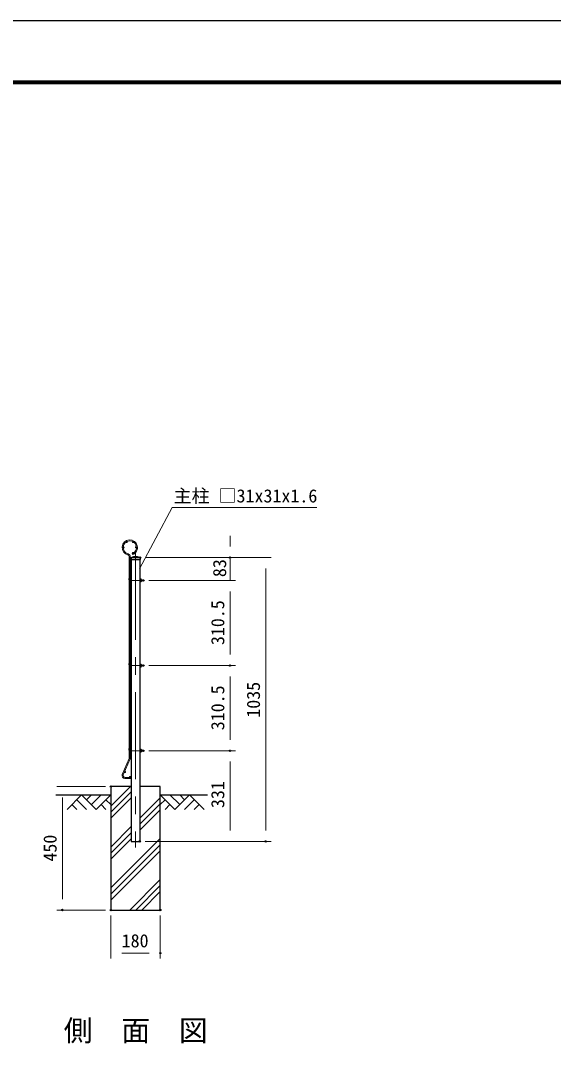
# Model space of a CAD drawing. Units: millimetres, scale not verified. Extents: x -4200 to 4200, y -2970 to 2970.
# Drawn here: x -100 to 1842, y -771 to 2970 of the extents above; entities that cross this region are included whole.
import ezdxf
from ezdxf.enums import TextEntityAlignment as Align

# ---------------------------------------------------------------- set-up
doc = ezdxf.new("R2010")
doc.units = ezdxf.units.MM
doc.header["$LTSCALE"] = 10
doc.header["$PDMODE"] = 32
doc.header["$PDSIZE"] = 5
doc.linetypes.add('USER1', pattern=[50.8, 31.75, -6.35, 6.35, -6.35])
for name, color, linetype, lineweight in [('0-0_D-TTL-TXT', 7, 'Continuous', 25), ('0-2_D-STR4', 7, 'Continuous', 25), ('0-3_D-STR-DIM', 7, 'Continuous', 13), ('0-4_D-STR3', 3, 'Continuous', 13), ('0-5_D-BMK', 2, 'USER1', 13), ('0-6_D-STR1', 1, 'Continuous', 25), ('0-7_D-STR2', 7, 'Continuous', 13), ('0-8_D-DCR-HCH', 7, 'Continuous', 13), ('0-B_D-STR-TXT', 7, 'Continuous', 13), ('0-C_D-TTL', 7, 'Continuous', 25)]:
    doc.layers.add(name, color=color, linetype=linetype, lineweight=lineweight)
doc.layers.add('0-A_Defpoints', color=7, linetype='Continuous')
doc.styles.add('ＭＳ ゴシック', font='')
doc.styles.get('ＭＳ ゴシック').set_extended_font_data('MS Gothic')

msp = doc.modelspace()

# ---------------------------------------------------------------- linework, layer by layer
at = {"layer": '0-2_D-STR4'}
for p, q in [((29.37, 146.38), (229.37, 146.38)), ((409.37, 146.38), (581.9, 146.38))]:
    msp.add_line(p, q, dxfattribs=at)
msp.add_lwpolyline([(303.87, 176.38), (229.37, 176.38), (229.37, -273.62), (409.37, -273.62), (409.37, 176.38), (334.87, 176.38)], dxfattribs=at)
at = {"layer": '0-3_D-STR-DIM'}
for p, q in [((664.06, 1051.38), (664.06, 1091.38)), ((355.87, 1011.38), (684.06, 1011.38)), ((355.87, 1011.38), (814.06, 1011.38)), ((664.06, 928.38), (664.06, 1011.38)), ((794.06, 971.38), (794.06, 16.38)), ((368.2, 928.38), (684.06, 928.38)), ((368.2, 928.38), (684.06, 928.38)), ((664.06, 888.38), (664.06, 848.38)), ((664.06, 888.38), (664.06, 657.88)), ((368.2, 617.88), (684.06, 617.88)), ((368.2, 617.88), (684.06, 617.88)), ((664.06, 577.88), (664.06, 347.38)), ((368.2, 307.38), (684.06, 307.38)), ((368.2, 307.38), (684.06, 307.38)), ((664.06, 16.38), (664.06, 267.38)), ((209.37, 176.38), (32.97, 176.38)), ((52.97, 136.38), (52.97, -233.62)), ((354.87, -23.62), (684.06, -23.62)), ((354.87, -23.62), (814.06, -23.62)), ((209.37, -273.62), (32.97, -273.62)), ((229.37, -293.62), (229.37, -450.94)), ((409.37, -293.62), (409.37, -450.94)), ((269.37, -430.94), (369.37, -430.94))]:
    msp.add_line(p, q, dxfattribs=at)
at = {"layer": '0-4_D-STR3'}
for p, q in [((296.24, 938.27), (296.67, 938.84)), ((303.37, 939.09), (300.27, 941.43)), ((300.39, 935.14), (303.37, 939.09)), ((302.47, 930.98), (303.87, 930.98)), ((302.47, 925.78), (303.87, 925.78)), ((339, 933.9), (334.87, 933.9)), ((334.87, 933.9), (334.87, 922.85)), ((339, 931.14), (334.87, 931.14)), ((339, 925.61), (334.87, 925.61)), ((339, 922.85), (334.87, 922.85)), ((339.5, 932.53), (339.5, 924.04)), ((339.5, 925.78), (343.51, 925.78)), ((296.24, 627.77), (296.67, 628.34)), ((303.37, 628.59), (300.27, 630.93)), ((300.39, 624.64), (303.37, 628.59)), ((302.47, 620.48), (303.87, 620.48)), ((302.47, 615.28), (303.87, 615.28)), ((339, 623.4), (334.87, 623.4)), ((334.87, 623.4), (334.87, 612.35)), ((339, 620.64), (334.87, 620.64)), ((339, 615.11), (334.87, 615.11)), ((339, 612.35), (334.87, 612.35)), ((339.5, 622.03), (339.5, 613.54)), ((339.5, 615.28), (343.51, 615.28)), ((296.24, 317.27), (296.67, 317.84)), ((303.37, 318.09), (300.27, 320.43)), ((300.39, 314.14), (303.37, 318.09)), ((302.47, 309.98), (303.87, 309.98)), ((302.47, 304.78), (303.87, 304.78)), ((334.87, 312.9), (334.87, 301.85)), ((339, 312.9), (334.87, 312.9)), ((339, 310.14), (334.87, 310.14)), ((339, 304.61), (334.87, 304.61)), ((339, 301.85), (334.87, 301.85)), ((339.5, 311.53), (339.5, 303.04)), ((339.5, 304.78), (343.51, 304.78))]:
    msp.add_line(p, q, dxfattribs=at)
for points in [[(339.5, 930.98), (343.51, 930.98), (343.51, 925.78)], [(339.5, 620.48), (343.51, 620.48), (343.51, 615.28)], [(339.5, 309.98), (343.51, 309.98), (343.51, 304.78)]]:
    msp.add_lwpolyline(points, dxfattribs=at)
for centre, radius, start, end in [((302.47, 933.58), 7.8, 143, 221.96156), ((302.47, 933.58), 2.6, 143, 147.797), ((302.47, 933.58), 2.6, 212.203, 270), ((302.47, 933.58), 7.8, 253.6171, 270), ((334.84, 925.59), 0.031, 40.87793, 319.12207), ((331.62, 928.38), 7.88, 339.48158, 20.51842), ((337.38, 924.23), 2.13, 319.53759, 40.46241), ((337.35, 932.52), 2.16, 320.19668, 39.80332), ((340.47, 928.38), 4, 319.4584, 40.5416), ((302.47, 623.08), 7.8, 143, 221.96156), ((302.47, 623.08), 2.6, 143, 147.797), ((302.47, 623.08), 2.6, 212.203, 270), ((302.47, 623.08), 7.8, 253.6171, 270), ((334.84, 615.09), 0.031, 40.87793, 319.12207), ((331.62, 617.88), 7.88, 339.48158, 20.51842), ((337.38, 613.73), 2.13, 319.53759, 40.46241), ((337.35, 622.02), 2.16, 320.19668, 39.80332), ((340.47, 617.88), 4, 319.4584, 40.5416), ((302.47, 312.58), 7.8, 143, 221.96156), ((302.47, 312.58), 2.6, 143, 147.797), ((302.47, 312.58), 2.6, 212.203, 270), ((302.47, 312.58), 7.8, 253.6171, 270), ((334.84, 304.59), 0.031, 40.87793, 319.12207), ((331.62, 307.38), 7.88, 339.48158, 20.51842), ((337.38, 303.23), 2.13, 319.53759, 40.46241), ((337.35, 311.52), 2.16, 320.19668, 39.80332), ((340.47, 307.38), 4, 319.4584, 40.5416)]:
    msp.add_arc(centre, radius, start, end, dxfattribs=at)
at = {"layer": '0-5_D-BMK'}
for p, q in [((319.37, 1028.88), (319.37, -45.38)), ((302.47, 928.38), (348.2, 928.38)), ((302.47, 617.88), (348.2, 617.88)), ((302.47, 307.38), (348.2, 307.38))]:
    msp.add_line(p, q, dxfattribs=at)
at = {"layer": '0-6_D-STR1'}
for p, q in [((302.87, 1011.38), (313.37, 1015.38)), ((302.87, 1011.38), (335.87, 1011.38)), ((302.87, 1011.38), (302.87, 1004.38)), ((313.37, 1015.38), (325.37, 1015.38)), ((325.37, 1015.38), (335.87, 1011.38)), ((335.87, 1011.38), (335.87, 1004.38)), ((302.87, 1004.38), (335.87, 1004.38)), ((303.87, 1004.38), (303.87, -23.62)), ((334.87, 1004.38), (334.87, -23.62)), ((303.87, -23.62), (334.87, -23.62))]:
    msp.add_line(p, q, dxfattribs=at)
at = {"layer": '0-7_D-STR2'}
for p, q in [((296.67, 1014.97), (296.67, 932.38)), ((300.27, 1014.97), (300.27, 932.38)), ((307.31, 1025.63), (308.61, 1022.28)), ((296.67, 932.38), (296.67, 311.38)), ((300.27, 932.38), (300.27, 311.38)), ((296.67, 281.43), (296.67, 311.38)), ((300.27, 281.43), (300.27, 311.38)), ((271.26, 220.28), (296.16, 278.93)), ((274.58, 218.88), (299.47, 277.53)), ((302.27, 209.98), (280.47, 209.98)), ((302.27, 206.38), (280.47, 206.38)), ((302.27, 209.98), (302.27, 206.38))]:
    msp.add_line(p, q, dxfattribs=at)
for centre in [(275.87, 1048.38), (287.17, 1067.95), (309.77, 1067.95), (321.07, 1048.38), (309.77, 1028.8), (302.07, 932.38), (302.07, 777.38), (302.07, 621.88), (302.07, 592.08), (302.07, 452.08), (302.07, 311.38), (281, 229.4), (298.77, 211.78)]:
    msp.add_circle(centre, 1.8, dxfattribs=at)
for centre, radius, start, end in [((298.47, 1048.38), 28, 291.25, 256.20952), ((298.47, 1048.38), 24.4, 291.25, 256.20952), ((290.27, 1014.97), 6.4, 0, 76.20952), ((290.27, 1014.97), 10, 0, 76.20952), ((290.27, 281.43), 6.4, 337, 0), ((290.27, 281.43), 10, 337, 0), ((280.47, 216.38), 10, 157, 270), ((280.47, 216.38), 6.4, 157, 270)]:
    msp.add_arc(centre, radius, start, end, dxfattribs=at)
at = {"layer": '0-8_D-DCR-HCH'}
for p, q in [((229.37, 105.17), (300.57, 176.38)), ((229.37, 83.07), (303.87, 157.57)), ((122.94, 146.38), (69.73, 93.16)), ((105.21, 128.64), (140.84, 93.16)), ((122.94, 146.38), (176.15, 93.16)), ((140.68, 128.64), (158.42, 146.38)), ((158.42, 110.9), (193.89, 146.38)), ((176.15, 93.16), (229.37, 146.38)), ((211.63, 128.64), (229.37, 110.98)), ((229.37, 60.98), (303.87, 135.48)), ((334.87, 61.47), (409.37, 135.97)), ((334.87, 39.37), (409.37, 113.87)), ((462.58, 93.16), (409.37, 146.38)), ((427.1, 128.64), (409.37, 110.98)), ((480.32, 110.9), (444.84, 146.38)), ((515.79, 146.38), (462.58, 93.16)), ((498.15, 128.55), (480.32, 146.38)), ((533.53, 128.64), (497.89, 93.16)), ((515.79, 146.38), (569, 93.16)), ((87.47, 110.9), (105.29, 93.16)), ((193.89, 110.9), (211.71, 93.16)), ((334.87, 17.28), (409.37, 91.78)), ((444.84, 110.9), (427.02, 93.16)), ((551.27, 110.9), (533.45, 93.16)), ((229.37, -44.03), (303.87, 30.47)), ((229.37, -66.13), (303.87, 8.37)), ((229.37, -193.23), (409.37, -13.23)), ((229.37, -88.22), (303.87, -13.72)), ((229.37, -215.33), (409.37, -35.33)), ((229.37, -237.42), (409.37, -57.42)), ((298.17, -273.62), (409.37, -162.43)), ((320.27, -273.62), (409.37, -184.53)), ((342.37, -273.62), (409.37, -206.62))]:
    msp.add_line(p, q, dxfattribs=at)
at = {"layer": '0-A_Defpoints'}
for p in [(335.87, 1011.38), (664.06, 1011.38), (348.2, 928.38), (348.2, 617.88), (664.06, 617.88), (348.2, 307.38), (664.06, 307.38), (229.37, 176.38), (334.87, -23.62), (794.06, -23.62), (52.97, -273.62), (229.37, -273.62), (229.37, -273.62), (409.37, -273.62), (409.37, -430.94)]:
    msp.add_point(p, dxfattribs=at)
at = {"layer": '0-B_D-STR-TXT'}
msp.add_lwpolyline([(980.33, 1193.89), (453.09, 1193.89), (333.3, 970.25)], dxfattribs=at)
at = {"layer": '0-C_D-TTL', "color": 2}
msp.add_lwpolyline([(-4200, 2970), (4200, 2970), (4200, -2970), (-4200, -2970)], close=True, dxfattribs=at)
at = {"layer": '0-C_D-TTL'}
for points in [[(-3930, 2750), (3930, 2750), (3930, -2750), (-3930, -2750)], [(-3927.5, 2747.5), (3927.5, 2747.5), (3927.5, -2747.5), (-3927.5, -2747.5)], [(-3925, 2745), (3925, 2745), (3925, -2745), (-3925, -2745)], [(-3922.5, 2742.5), (3922.5, 2742.5), (3922.5, -2742.5), (-3922.5, -2742.5)], [(-3920, 2740), (3920, 2740), (3920, -2740), (-3920, -2740)]]:
    msp.add_lwpolyline(points, close=True, dxfattribs=at)

# ---------------------------------------------------------------- texts
at = {"layer": '0-0_D-TTL-TXT', "style": 'ＭＳ ゴシック'}
msp.add_text('側\u3000面\u3000図', height=76.98, dxfattribs=at).set_placement((57.61, -774.9), align=Align.BOTTOM_LEFT)
at = {"layer": '0-3_D-STR-DIM', "style": 'ＭＳ ゴシック'}
for s, p in [('83', (664.06, 940.32)), ('310.5', (657.31, 692.4)), ('310.5', (657.31, 381.9)), ('1035', (787.31, 427.63)), ('331', (657.31, 98.08)), ('450', (46.23, -97.12))]:
    msp.add_text(s, height=48.09, rotation=90, dxfattribs=at).set_placement(p, align=Align.BOTTOM_LEFT)
msp.add_text('180', height=48.09, dxfattribs=at).set_placement((268.72, -424.19), align=Align.BOTTOM_LEFT)
at = {"layer": '0-B_D-STR-TXT', "style": 'ＭＳ ゴシック'}
msp.add_text('主柱 □31x31x1.6', height=48.09, dxfattribs=at).set_placement((457.94, 1198.15), align=Align.BOTTOM_LEFT)

doc.saveas('drawing.dxf')
